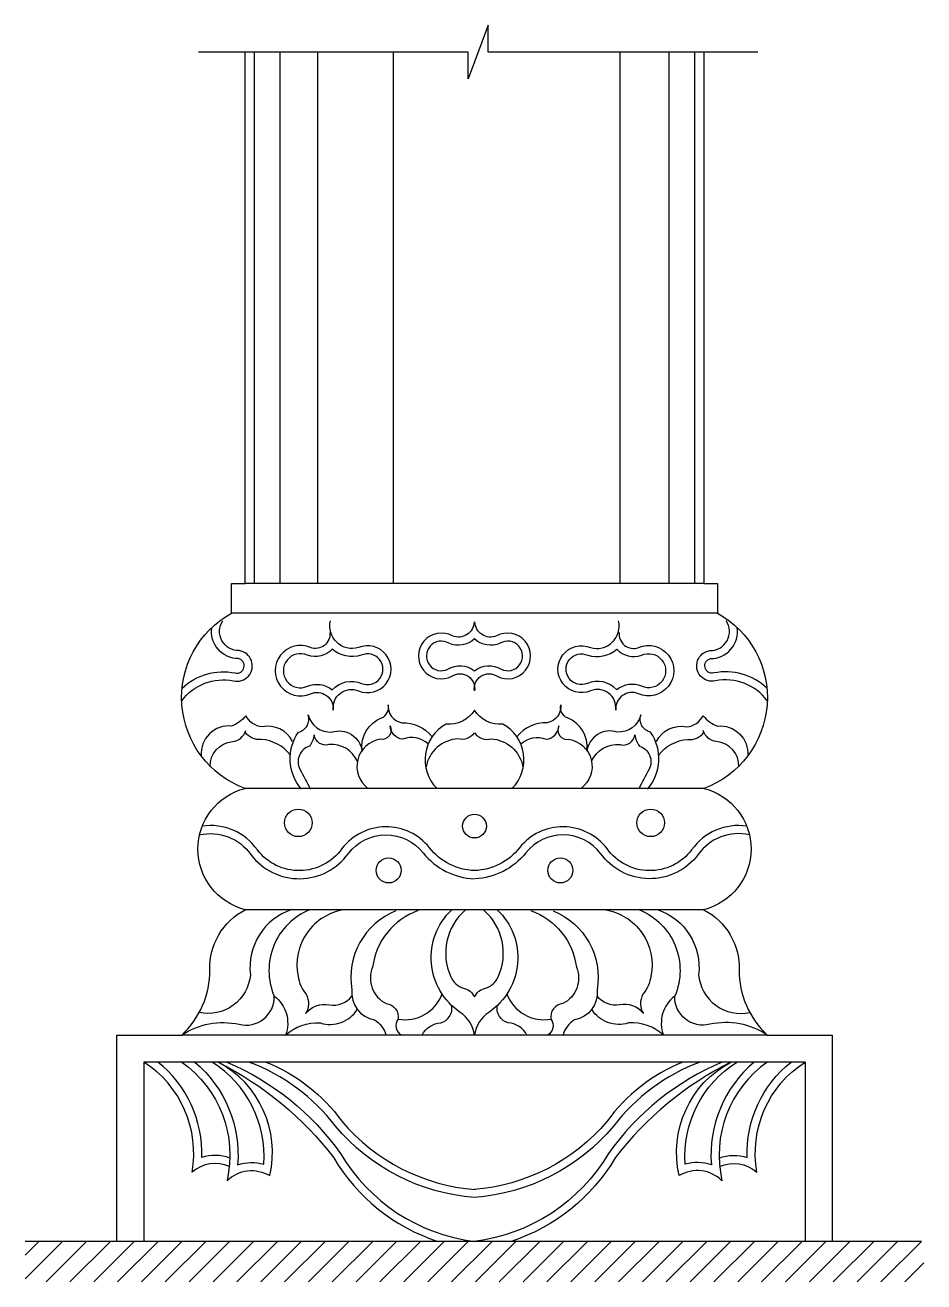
# Model space of a CAD drawing. Extents: x 2749 to 3415, y 1996 to 2928.
import ezdxf

# ---------------------------------------------------------------- set-up
doc = ezdxf.new("R2010")
doc.units = 0
doc.header["$LTSCALE"] = 100
doc.header["$MEASUREMENT"] = 0
for name, color, linetype in [('2', 2, 'CONTINUOUS'), ('3', 3, 'CONTINUOUS'), ('4', 4, 'CONTINUOUS'), ('7', 7, 'CONTINUOUS')]:
    doc.layers.add(name, color=color, linetype=linetype)

msp = doc.modelspace()

# ---------------------------------------------------------------- hatches: boundary and pattern name
at = {"layer": '3'}
h = msp.add_hatch(dxfattribs=at)
h.set_pattern_fill('ANSI31', color=256, scale=100, style=0)
h.set_pattern_definition([(45, (-7402.986, 2611.821), (-8.838835, 8.838835), [])])
h.paths.add_polyline_path([(3415.12, 2026.02), (3347.12, 2026.02), (3082.12, 2026.02), (2817.12, 2026.02), (2749.12, 2026.02), (2749.12, 1996.02), (3415.12, 1996.02)])

# ---------------------------------------------------------------- linework, layer by layer
at = {"layer": '2'}
msp.add_line((3413.31, 2026.02), (2749.12, 2026.02), dxfattribs=at)
at = {"layer": '3'}
for p, q in [((2837.12, 2159.02), (2837.12, 2026.02)), ((3327.12, 2159.02), (3327.12, 2026.02))]:
    msp.add_line(p, q, dxfattribs=at)
for points in [[(3292.07, 2908.08), (3092.23, 2908.08), (3092.23, 2928.05), (3077.5, 2888.1), (3077.5, 2908.08), (2877.66, 2908.08)], [(2919.12, 2514.02), (2919.12, 2908.08)], [(2938.12, 2514.02), (2938.12, 2908.08)], [(2966.12, 2514.02), (2966.12, 2908.08)], [(3022.12, 2514.02), (3022.12, 2908.08)], [(3189.84, 2908.08), (3189.84, 2514.02)], [(3226.12, 2908.08), (3226.12, 2514.02)], [(3245.12, 2908.08), (3245.12, 2514.02)], [(3327.12, 2159.02), (3082.12, 2159.02), (2837.12, 2159.02)]]:
    msp.add_lwpolyline(points, dxfattribs=at)
for points in [[(2865.43, 2436.36, -0.244072), (2904.72, 2447.58, 0.996651), (2907.26, 2458.2, -0.458365), (2887.39, 2481.24)], [(3298.81, 2436.36, 0.244072), (3259.52, 2447.58, -0.996651), (3256.98, 2458.2, 0.458365), (3276.85, 2481.24)], [(2976.64, 2435.14, -0.312709), (2998.43, 2439.89, 1.531527), (2998.18, 2460.73, -0.259479), (2976.64, 2465.29, -0.307307), (2958.36, 2460.8, 1.54357), (2958.26, 2437.71, -0.273217), (2976.64, 2435.14)], [(3187.6, 2435.14, 0.312709), (3165.81, 2439.89, -1.531527), (3166.06, 2460.73, 0.259479), (3187.6, 2465.29, 0.307307), (3205.88, 2460.8, -1.54357), (3205.98, 2437.71, 0.273217), (3187.6, 2435.14)], [(2886.2, 2377.97, -0.392656), (2902.7, 2396.65, 0.288303), (2912.6, 2404.89, 0.288303)], [(3047.81, 2394.95, 0.294008), (3029.02, 2398.45, -0.363408), (3019.5, 2408.4, -0.638139), (3012.14, 2398.45, 0.659609), (3003.04, 2362.02)], [(3116.43, 2394.95, -0.294008), (3135.22, 2398.45, 0.363408), (3144.74, 2408.4, 0.638139), (3152.1, 2398.45, -0.659609), (3161.2, 2362.02)], [(3278.04, 2377.97, 0.392656), (3261.54, 2396.65, -0.288303), (3251.64, 2404.89, -0.288303)], [(2945.59, 2386.76, 0.211688), (2924.14, 2398.3, -0.274621), (2912.12, 2403.66)], [(2995.32, 2382.08, 0.326117), (2974.19, 2394.45, -0.444365), (2963.19, 2401.59, -0.125191), (2959.89, 2393.35, 0.469786), (2952.74, 2376.32, -0.013161), (2960.44, 2361.49)], [(3081.96, 2403.24, -0.350558), (3069.87, 2398.85, 0.34134), (3046.22, 2377.97, 0.34134)], [(3082.28, 2403.24, 0.350558), (3094.37, 2398.85, -0.34134), (3118.02, 2377.97, -0.34134)], [(3168.92, 2382.08, -0.326117), (3190.06, 2394.45, 0.444365), (3201.05, 2401.59, 0.125191), (3204.35, 2393.35, -0.469786), (3211.5, 2376.32, 0.013161), (3203.8, 2361.49)], [(3218.65, 2386.76, -0.211688), (3240.1, 2398.3, 0.274621), (3252.12, 2403.66)], [(3283.9, 2334.02, 0.282407), (3243.04, 2316.39, -0.506177), (3180.36, 2317.33, 0.488211), (3115.48, 2317.96, -0.221091), (3082.12, 2301.04, -0.221091), (3048.76, 2317.96, 0.488211), (2983.88, 2317.33, -0.506177), (2921.21, 2316.39, 0.282407), (2880.34, 2334.02)], [(2878.33, 2327.55, -0.30485), (2916.36, 2312.86, 0.506208), (2988.71, 2313.76, -0.487234), (3044.05, 2314.23, 0.220994), (3081.92, 2295.04, 0.220994)], [(3285.91, 2327.55, 0.30485), (3247.89, 2312.86, -0.506208), (3175.53, 2313.76, 0.487234), (3120.19, 2314.23, -0.220994), (3082.33, 2295.04, -0.220994)], [(2946.69, 2272.06, 0.35696), (2916.02, 2223.77, -0.454282), (2877.92, 2195.91)], [(2985.73, 2272.06, 0.428019), (2951.34, 2222.84, 0.131477), (2957.27, 2209.26, -0.287998), (2956.92, 2194.98, -0.291), (2974.58, 2201.48, 0.278654), (2991.31, 2207.98)], [(3040.32, 2271.37, 0.280608), (3006.57, 2229.34, 0.396786), (3016.64, 2202.41, -0.444967), (3025.46, 2190.83, 0.440491), (3027.98, 2179)], [(3075.14, 2271.65, 0.330368), (3064.56, 2222.32, 0.228576), (3074.07, 2213.84, -0.232073), (3082.12, 2207.29, -0.232073), (3090.17, 2213.84, 0.228576), (3099.68, 2222.32, 0.330368), (3089.1, 2271.65)], [(3123.92, 2271.37, -0.280608), (3157.67, 2229.34, -0.396786), (3147.6, 2202.41, 0.444967), (3138.78, 2190.83, -0.440491), (3136.26, 2179)], [(3178.51, 2272.06, -0.428019), (3212.9, 2222.84, -0.131477), (3206.97, 2209.26, 0.287998), (3207.32, 2194.98, 0.291), (3189.66, 2201.48, -0.278654), (3172.93, 2207.98)], [(3217.55, 2272.06, -0.35696), (3248.22, 2223.77, 0.454282), (3286.32, 2195.91)], [(2900.86, 2087.83, 0.169033), (2879.98, 2088.21, 0.238549), (2847.42, 2159.02)], [(2874.9, 2159.02, -0.24096), (2906.6, 2082.82, -0.156567), (2926, 2083.24, 0.276767), (2887.68, 2159.02)], [(2898.48, 2159.02, -0.138811), (2982.9, 2091.22, 0.232638), (3082.12, 2026.02)], [(3249.33, 2159.02, 0.141072), (3185.14, 2111.46, -0.201274), (3082.12, 2058.56, -0.201274), (2979.1, 2111.46, 0.141072), (2914.91, 2159.02)], [(3265.76, 2159.02, 0.138811), (3181.34, 2091.22, -0.232638), (3082.12, 2026.02)], [(3289.34, 2159.02, 0.24096), (3257.64, 2082.82, 0.156567), (3238.24, 2083.24, -0.276767), (3276.56, 2159.02)], [(3263.38, 2087.83, -0.169033), (3284.26, 2088.21, -0.238549), (3316.82, 2159.02)]]:
    msp.add_lwpolyline(points, format="xyb", dxfattribs=at)
msp.add_lwpolyline([(3082.12, 2472.8, -0.296217), (3063.15, 2469.64, 1.684204), (3062.4, 2450.38, -0.32297), (3082.12, 2449.11, -0.32297), (3101.84, 2450.38, 1.684204), (3101.09, 2469.64, -0.296217)], format="xyb", close=True, dxfattribs=at)
for centre, start, end in [((3030.59, 2219.64), 259.89726, 339.95794), ((3133.65, 2219.64), 200.04206, 280.10274)]:
    msp.add_arc(centre, 29.26, start, end, dxfattribs=at)
at = {"layer": '4'}
msp.add_lwpolyline([(3252.12, 2908.08), (3252.12, 2514.02), (3262.12, 2514.02), (3262.12, 2492.02, -0.643465), (3252.12, 2362.02, -0.777778), (3252.12, 2272.02, -0.286257), (3278.2, 2227.44, 0.210008), (3299.12, 2179.02), (3347.12, 2179.02), (3347.12, 2026.02), (3082.12, 2026.02), (2817.12, 2026.02), (2817.12, 2179.02), (2865.12, 2179.02, 0.210008), (2886.04, 2227.44, -0.286257), (2912.12, 2272.02, -0.777778), (2912.12, 2362.02, -0.643465), (2902.12, 2492.02), (2902.12, 2514.02), (2912.12, 2514.02), (2912.12, 2908.08)], format="xyb", dxfattribs=at)
msp.add_lwpolyline([(2919.12, 2514.02), (2919.12, 2908.08)], dxfattribs=at)
at = {"layer": '7'}
for points in [[(3252.12, 2514.02), (3082.12, 2514.02), (2912.12, 2514.02)], [(3262.12, 2492.02), (3082.12, 2492.02), (2902.12, 2492.02)], [(3252.12, 2362.02), (3082.12, 2362.02), (2912.12, 2362.02)], [(3252.12, 2272.02), (3082.12, 2272.02), (2912.12, 2272.02)], [(3299.12, 2179.02), (3082.12, 2179.02), (2865.12, 2179.02)]]:
    msp.add_lwpolyline(points, dxfattribs=at)
for points in [[(2865.12, 2427.02, -0.290231), (2903.46, 2441.71, 1.031965), (2907.79, 2464.21, -1.038435), (2907.79, 2464.21, -0.617287), (2895.66, 2486.27)], [(2974.9, 2477.62, -0.551016), (2960.61, 2466.37, 1.528643), (2960.61, 2432.19, -0.554373), (2977.5, 2420.08, -0.575029), (2996.12, 2434.36, 1.508338), (2996.12, 2466.37, -0.575361), (2975.33, 2486.27)], [(3081.85, 2485.41, -0.520523), (3065.83, 2475.02, 1.678724), (3065.39, 2445.17, -0.654764), (3082.12, 2434.28, -0.654764), (3098.85, 2445.17, 1.678724), (3098.41, 2475.02, -0.520523), (3082.39, 2485.41)], [(3189.34, 2477.62, 0.551016), (3203.63, 2466.37, -1.528643), (3203.63, 2432.19, 0.554373), (3186.74, 2420.08, 0.575029), (3168.13, 2434.36, -1.508338), (3168.13, 2466.37, 0.575361), (3188.91, 2486.27)], [(3299.12, 2427.02, 0.290231), (3260.78, 2441.71, -1.031965), (3256.45, 2464.21, 1.038435), (3256.45, 2464.21, 0.617287), (3268.58, 2486.27)], [(2998.82, 2390.22, -0.343301), (3013.23, 2414.23, 0.370072), (3018.2, 2423.97, 0.376487), (3028.16, 2410.56, -0.236851), (3050.74, 2400.32)], [(3165.42, 2390.22, 0.343301), (3151.01, 2414.23, -0.370072), (3146.04, 2423.97, -0.376487), (3136.08, 2410.56, 0.236851), (3113.51, 2400.32)], [(2947.24, 2396.65, 0.346655), (2924.69, 2407.64, -0.25202), (2912.6, 2415.88, -0.137911), (2902.15, 2408.19, 0.467899), (2879.6, 2386.21)], [(2953.84, 2361.49, -0.340677), (2951.64, 2403.79, 0.452554), (2958.79, 2416.43, 0.358135), (2976.38, 2403.79, -0.46532), (2998.93, 2389.51)], [(3110.1, 2362.11, 0.497078), (3103.18, 2409.7, -0.299146), (3082.12, 2420.08, -0.299146), (3061.06, 2409.7, 0.497078), (3054.14, 2362.11)], [(3210.4, 2361.49, 0.340677), (3212.6, 2403.79, -0.452554), (3205.45, 2416.43, -0.358135), (3187.86, 2403.79, 0.46532), (3165.31, 2389.51)], [(3217, 2396.65, -0.346655), (3239.55, 2407.64, 0.25202), (3251.64, 2415.88, 0.137911), (3262.09, 2408.19, -0.467899), (3284.64, 2386.21)], [(2959.93, 2272.02, 0.417476), (2933.68, 2207.98, -0.333551), (2942.05, 2179.02, -0.209506), (2967.92, 2188, 0.344914), (2995.23, 2198.15)], [(3023.84, 2271.13, 0.354569), (2991.31, 2212.63, 0.398709), (3008.04, 2190.34, -0.180384), (3016.5, 2179.29)], [(3098.98, 2272.02, -0.478757), (3092.63, 2195.89, 0.206369), (3082.12, 2179.02, 0.206369), (3071.61, 2195.89, -0.478757), (3065.26, 2272.02)], [(3140.41, 2271.13, -0.354569), (3172.93, 2212.63, -0.398709), (3156.21, 2190.34, 0.180384), (3147.74, 2179.29)], [(3204.31, 2272.02, -0.417476), (3230.56, 2207.98, 0.333551), (3222.19, 2179.02, 0.209506), (3196.32, 2188, -0.344914), (3169.01, 2198.15)], [(2865.12, 2179.02, -0.203542), (2907.67, 2187.07, 0.501724), (2933.68, 2207.98, 0.501724)], [(3043.34, 2179, -0.278637), (3057.2, 2188.06, 0.384914), (3065.26, 2200.9, 0.384914)], [(3120.9, 2179, 0.278637), (3107.04, 2188.06, -0.384914), (3098.98, 2200.9, -0.384914)], [(3299.12, 2179.02, 0.203542), (3256.57, 2187.07, -0.501724), (3230.56, 2207.98, -0.501724)], [(2900.46, 2081.52, 0.295279), (2872.79, 2077.31, 0.302944), (2837.12, 2159.02)], [(2865.12, 2159.02, -0.304225), (2898.73, 2070.99, -0.346728), (2930.37, 2074.78, 0.341265), (2892.12, 2159.02, 0.341265)], [(2892.16, 2159.02, -0.112638), (2977.8, 2088.05, 0.181888), (3054.88, 2026.02)], [(2927.78, 2159.02, -0.13953), (2983.83, 2115.16, 0.200895), (3082.58, 2064.54)], [(3236.46, 2159.02, 0.13953), (3180.41, 2115.16, -0.200895), (3081.66, 2064.54)], [(3272.09, 2159.02, 0.112638), (3186.44, 2088.05, -0.181888), (3109.36, 2026.02)], [(3299.12, 2159.02, 0.304225), (3265.51, 2070.99, 0.346728), (3233.87, 2074.78, -0.341265), (3272.12, 2159.02, -0.341265)], [(3263.78, 2081.52, -0.295279), (3291.45, 2077.31, -0.302944), (3327.12, 2159.02)]]:
    msp.add_lwpolyline(points, format="xyb", dxfattribs=at)
for centre, radius in [((2951.58, 2336.43), 10.22), ((3082.12, 2334.02), 8.77), ((3212.67, 2336.43), 10.22), ((3018.49, 2301.15), 9.29), ((3145.75, 2301.15), 9.29)]:
    msp.add_circle(centre, radius, dxfattribs=at)

doc.saveas('drawing.dxf')
